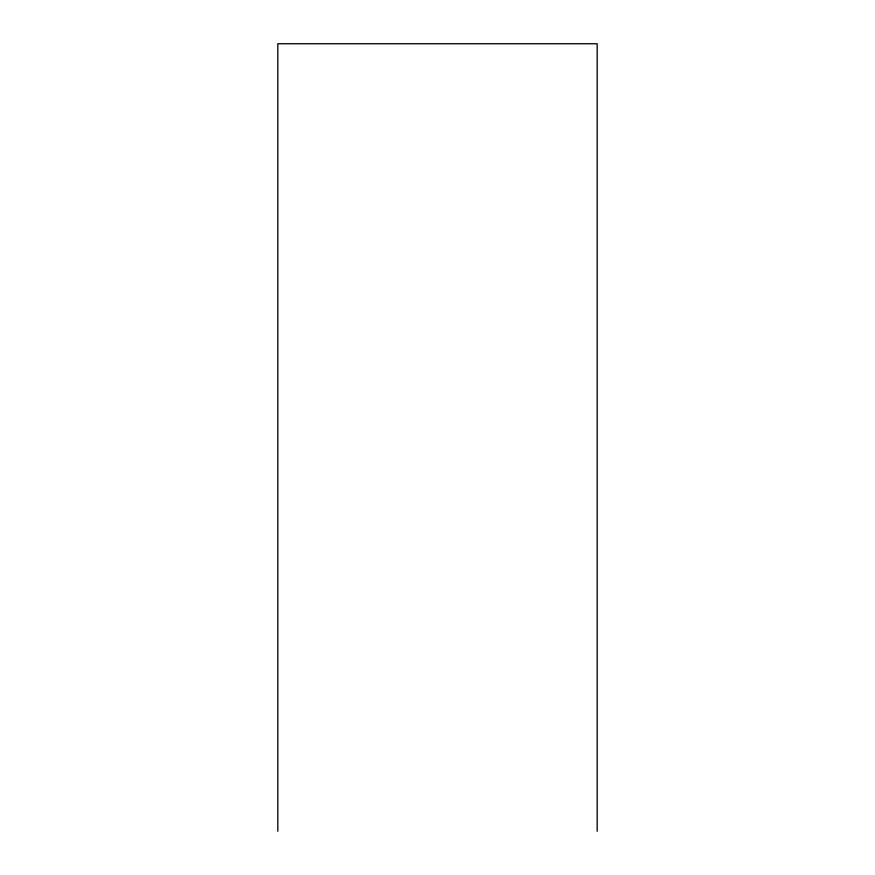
<?xml version="1.0" encoding="UTF-8"?>
<svg xmlns="http://www.w3.org/2000/svg" width="875" height="875" viewBox="0 0 875 875"><rect width="100%" height="100%" fill="white"/><g stroke="black" fill="none" stroke-linecap="round" stroke-linejoin="round"><path stroke-width="1.31" d="M597.177 831.25L597.177 43.75L277.823 43.75L277.823 831.25"/></g></svg>
